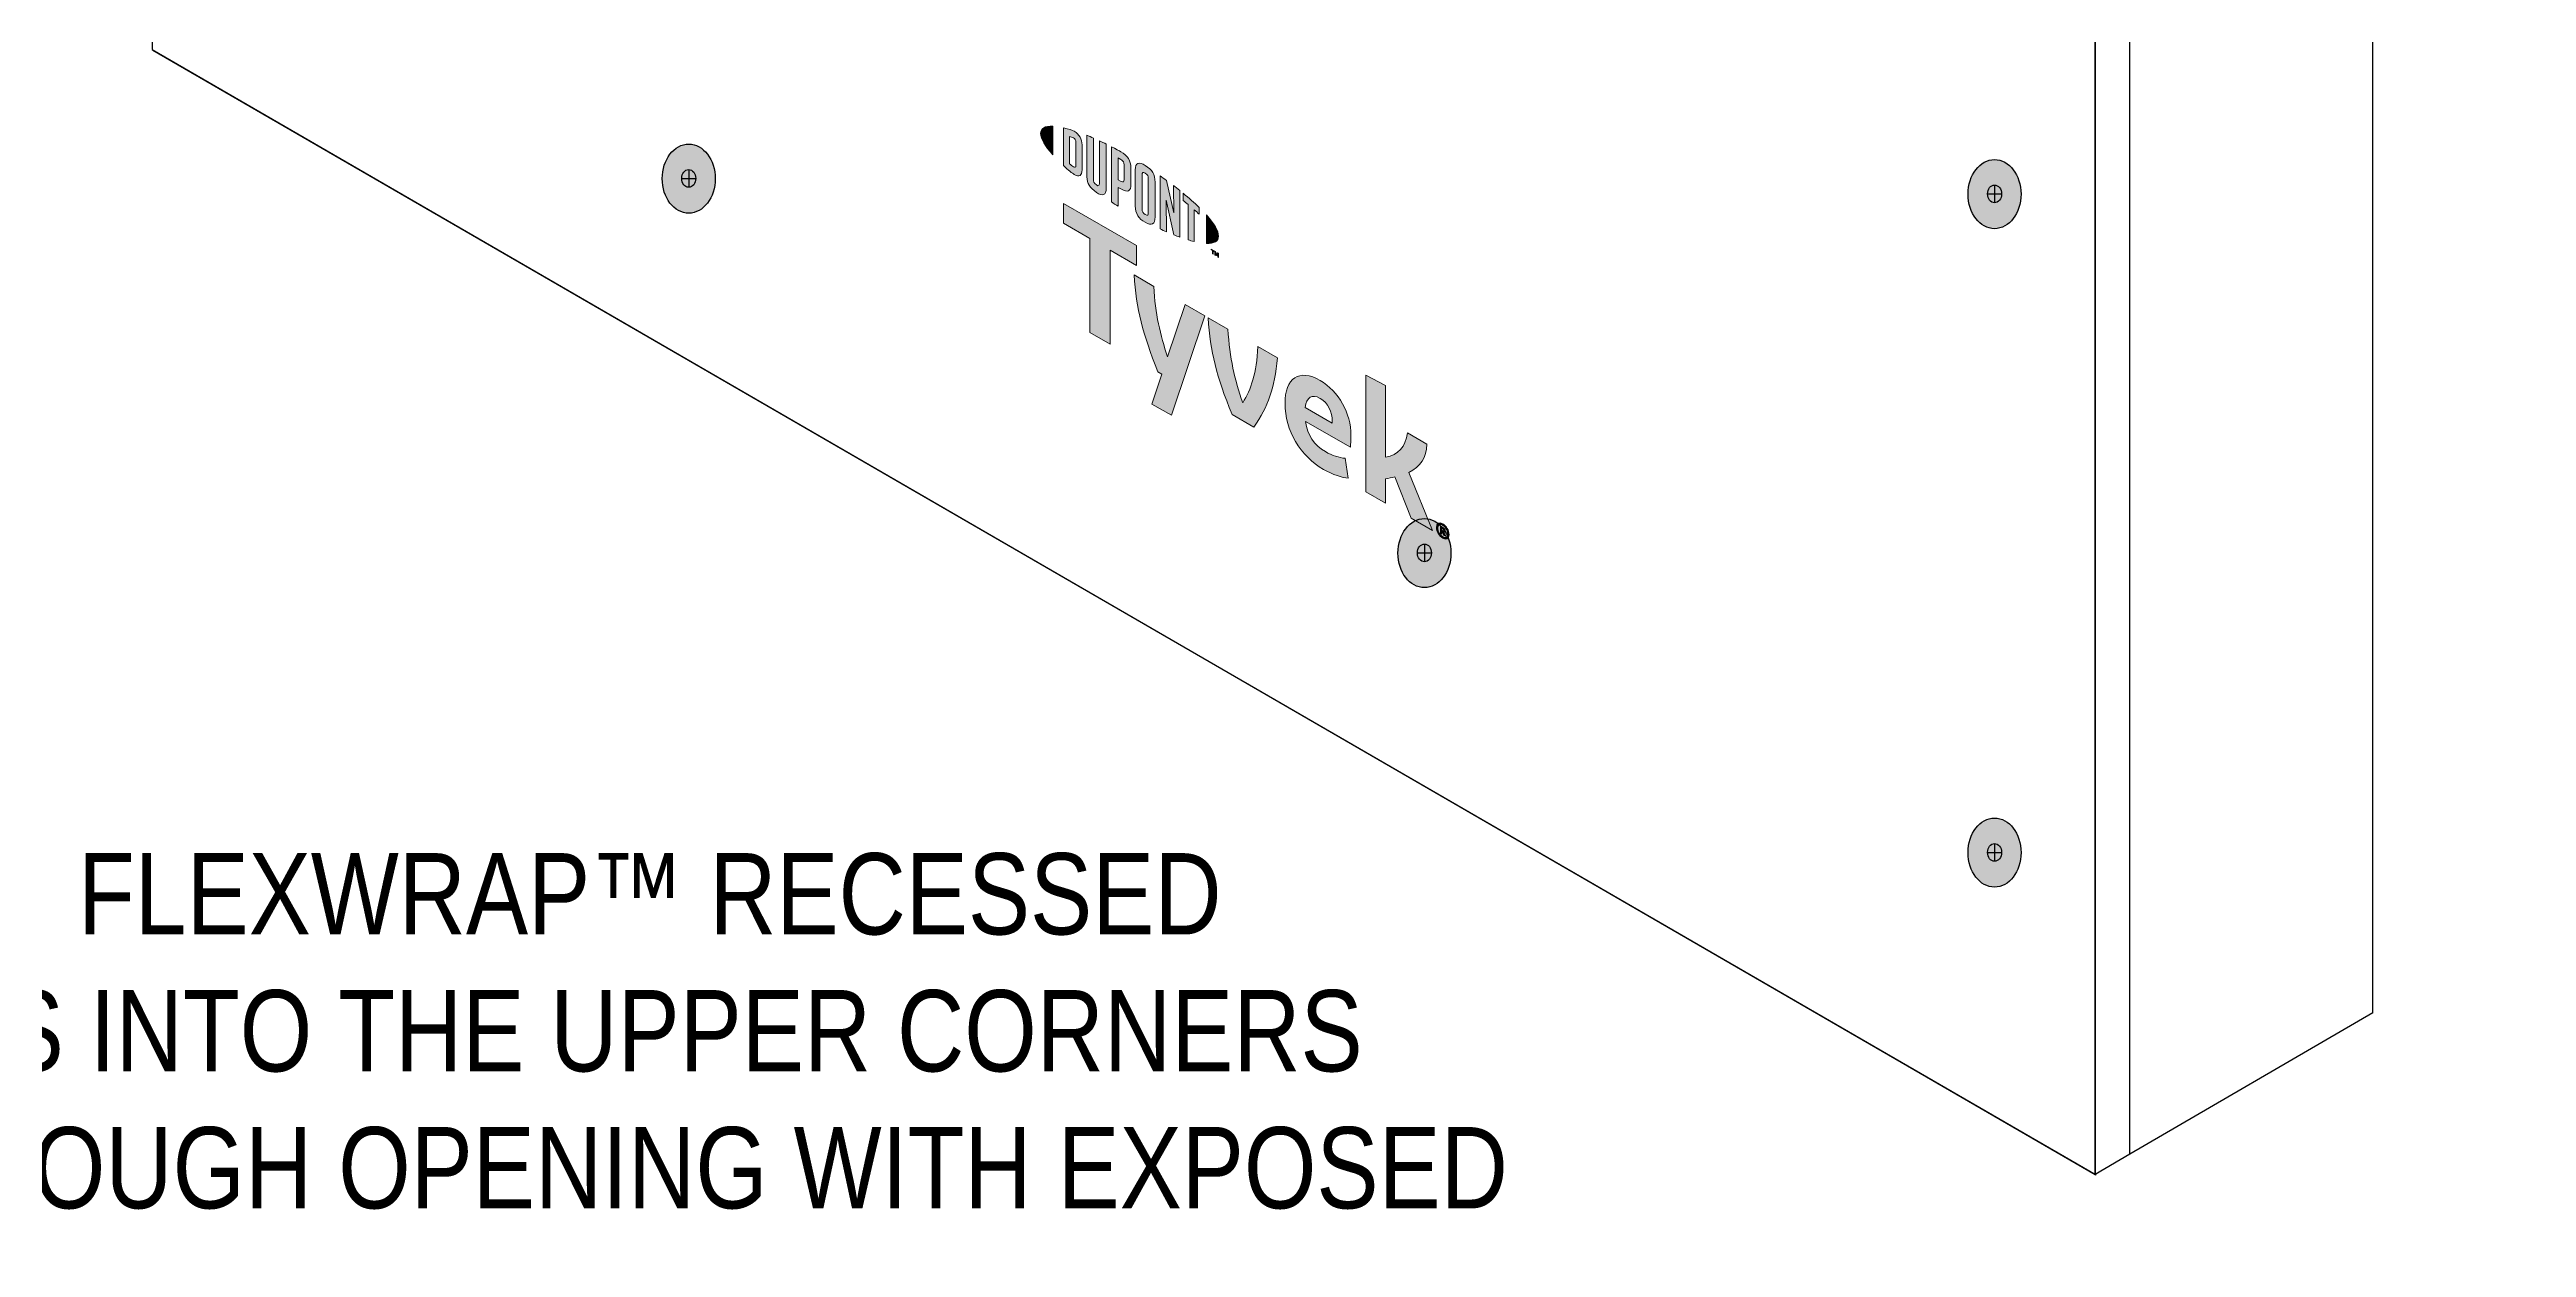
# Model space of a CAD drawing. Extents: x -1328 to 5679, y -4611 to 1603.
# Drawn here: x -827.8 to -485.1, y -2894.3 to -2728.6 of the extents above; entities that cross this region are included whole.
import ezdxf

# ---------------------------------------------------------------- set-up
doc = ezdxf.new("R2010")
doc.units = 0
doc.header["$MEASUREMENT"] = 0
for name, color, linetype, lineweight in [('.ATI-TEXT_1', 7, 'Continuous', 0), ('G-ANNO-TTLB', 7, 'Continuous', 0), ('TYVEK', 7, 'Continuous', 0), ('X-REF - TRACED', 7, 'Continuous', 0)]:
    doc.layers.add(name, color=color, linetype=linetype, lineweight=lineweight)

# ---------------------------------------------------------------- blocks, each defined once
blk = doc.blocks.new('Block_32')
at = {"layer": '.ATI-TEXT_1', "char_height": 0.2, "attachment_point": 7}
for s, insert in [('\\C18;\\c0;\\FArial Narrow|b0|i0|c1;\\H11.251642;\\W1.000000;INSTALL DUPONT™ FLEXWRAP™ RECESSED', (-950.65, -2851.18)), ('\\C18;\\c0;\\FArial Narrow|b0|i0|c1;\\H11.251642;\\W1.000000;WINDOW CORNERS INTO THE UPPER CORNERS', (-950.41, -2870.13)), ('\\C18;\\c0;\\FArial Narrow|b0|i0|c1;\\H11.251642;\\W1.000000;OF THE WINDOW ROUGH OPENING WITH EXPOSED', (-950.41, -2889.08))]:
    blk.add_mtext(s, dxfattribs=dict(at, insert=insert))
blk = doc.blocks.new('Block_85')
at = {"layer": 'TYVEK', "true_color": 0x003b71, "transparency": 33554687}
h = blk.add_hatch(color=156, dxfattribs=at)
h.dxf.hatch_style = 2
edge = h.paths.add_edge_path()
edge.add_ellipse((-739.4, -2746.45), major_axis=(0, 4.78), ratio=0.766948, start_angle=0, end_angle=360)
h = blk.add_hatch(color=156, dxfattribs=at)
h.dxf.hatch_style = 2
edge = h.paths.add_edge_path()
edge.add_ellipse((-558.73, -2748.59), major_axis=(0, 4.78), ratio=0.766948, start_angle=0, end_angle=360)
h = blk.add_hatch(color=156, dxfattribs=at)
h.dxf.hatch_style = 2
edge = h.paths.add_edge_path()
edge.add_ellipse((-637.61, -2798.26), major_axis=(0, 4.78), ratio=0.766948, start_angle=0, end_angle=360)
h = blk.add_hatch(color=156, dxfattribs=at)
h.dxf.hatch_style = 2
edge = h.paths.add_edge_path()
edge.add_ellipse((-558.73, -2839.7), major_axis=(0, 4.78), ratio=0.766948, start_angle=0, end_angle=360)
at = {"layer": 'TYVEK', "color": 18, "lineweight": 25, "true_color": 0x080808}
for p, q in [((-740.38, -2746.42), (-738.43, -2746.42)), ((-739.4, -2745.18), (-739.4, -2747.65)), ((-558.73, -2747.33), (-558.73, -2749.8)), ((-559.71, -2748.56), (-557.76, -2748.56)), ((-638.58, -2798.23), (-636.64, -2798.23)), ((-637.61, -2796.99), (-637.61, -2799.46)), ((-559.71, -2839.67), (-557.76, -2839.67)), ((-558.73, -2838.44), (-558.73, -2840.91))]:
    blk.add_line(p, q, dxfattribs=at)
at = {"layer": 'TYVEK', "color": 18, "lineweight": 25, "true_color": 0x000000}
for centre in [(-739.4, -2746.45), (-558.73, -2748.59), (-637.61, -2798.26), (-558.73, -2839.7)]:
    blk.add_ellipse(centre, major_axis=(0, 4.78), ratio=0.766948, dxfattribs=at)
at = {"layer": 'TYVEK', "color": 18, "lineweight": 25, "true_color": 0x080808}
for centre in [(-739.4, -2746.42), (-558.73, -2748.56), (-637.61, -2798.23), (-558.73, -2839.67)]:
    blk.add_ellipse(centre, major_axis=(0, 1.23), ratio=0.788846, dxfattribs=at)
blk = doc.blocks.new('Block_457')
at = {"layer": 'X-REF - TRACED', "true_color": 0x848484, "transparency": 33554687}
h = blk.add_hatch(color=252, dxfattribs=at)
h.dxf.hatch_style = 2
edge = h.paths.add_edge_path()
edge.add_spline(control_points=[(-690.71, -2740.19), (-690.71, -2740.91), (-690.1, -2741.94), (-689.03, -2743.14), (-689.03, -2743.14), (-689.03, -2739.19), (-689.03, -2739.19), (-690.1, -2739.15), (-690.71, -2739.47), (-690.71, -2740.19)], knot_values=[0, 0, 0, 0, 1, 1, 1, 2, 2, 2, 3, 3, 3, 3], degree=3, periodic=0)
h = blk.add_hatch(color=252, dxfattribs=at)
h.dxf.hatch_style = 2
edge = h.paths.add_edge_path()
edge.add_spline(control_points=[(-685.83, -2744.62), (-685.83, -2744.92), (-685.98, -2744.93), (-686.17, -2744.82), (-686.32, -2744.74), (-686.55, -2744.54), (-686.73, -2744.38), (-686.73, -2744.38), (-686.73, -2740.61), (-686.73, -2740.61), (-686.55, -2740.66), (-686.32, -2740.73), (-686.17, -2740.81), (-685.98, -2740.92), (-685.83, -2741.12), (-685.83, -2741.42), (-685.83, -2741.42), (-685.83, -2744.62), (-685.83, -2744.62)], knot_values=[0, 0, 0, 0, 1, 1, 1, 2, 2, 2, 3, 3, 3, 4, 4, 4, 5, 5, 5, 6, 6, 6, 6], degree=3, periodic=0)
edge = h.paths.add_edge_path()
edge.add_spline(control_points=[(-686.05, -2739.9), (-686.35, -2739.73), (-686.78, -2739.58), (-687.55, -2739.41), (-687.55, -2739.41), (-687.55, -2744.63), (-687.55, -2744.63), (-686.87, -2745.27), (-686.35, -2745.71), (-686.05, -2745.88), (-685.36, -2746.27), (-684.98, -2746.02), (-684.98, -2745.24), (-684.98, -2745.24), (-684.98, -2741.78), (-684.98, -2741.78), (-684.98, -2741), (-685.36, -2740.3), (-686.05, -2739.9)], knot_values=[0, 0, 0, 0, 1, 1, 1, 2, 2, 2, 3, 3, 3, 4, 4, 4, 5, 5, 5, 6, 6, 6, 6], degree=3, periodic=0)
h = blk.add_hatch(color=252, dxfattribs=at)
h.dxf.hatch_style = 2
edge = h.paths.add_edge_path()
edge.add_spline(control_points=[(-682.58, -2747.1), (-682.58, -2747.41), (-682.67, -2747.55), (-683, -2747.31), (-683.33, -2747.08), (-683.41, -2746.87), (-683.41, -2746.51), (-683.41, -2746.51), (-683.41, -2740.83), (-683.41, -2740.83), (-683.63, -2740.73), (-684.11, -2740.53), (-684.31, -2740.44), (-684.31, -2740.44), (-684.31, -2746.2), (-684.31, -2746.2), (-684.31, -2747.11), (-683.92, -2747.7), (-683, -2748.35), (-682.16, -2748.94), (-681.64, -2748.75), (-681.64, -2747.74), (-681.64, -2747.74), (-681.64, -2741.66), (-681.64, -2741.66), (-681.82, -2741.57), (-682.4, -2741.29), (-682.58, -2741.21), (-682.58, -2741.21), (-682.58, -2747.1), (-682.58, -2747.1)], knot_values=[0, 0, 0, 0, 1, 1, 1, 2, 2, 2, 3, 3, 3, 4, 4, 4, 5, 5, 5, 6, 6, 6, 7, 7, 7, 8, 8, 8, 9, 9, 9, 10, 10, 10, 10], degree=3, periodic=0)
h = blk.add_hatch(color=252, dxfattribs=at)
h.dxf.hatch_style = 2
edge = h.paths.add_edge_path()
edge.add_spline(control_points=[(-679.16, -2746.58), (-679.16, -2746.91), (-679.26, -2747.02), (-679.64, -2746.8), (-679.64, -2746.8), (-679.97, -2746.61), (-679.97, -2746.61), (-679.97, -2746.61), (-679.97, -2743.59), (-679.97, -2743.59), (-679.83, -2743.67), (-679.75, -2743.71), (-679.66, -2743.76), (-679.25, -2744), (-679.16, -2744.23), (-679.16, -2744.56), (-679.16, -2744.56), (-679.16, -2746.58), (-679.16, -2746.58)], knot_values=[0, 0, 0, 0, 1, 1, 1, 2, 2, 2, 3, 3, 3, 4, 4, 4, 5, 5, 5, 6, 6, 6, 6], degree=3, periodic=0)
edge = h.paths.add_edge_path()
edge.add_spline(control_points=[(-679.61, -2742.72), (-679.77, -2742.63), (-680.36, -2742.31), (-680.91, -2742.03), (-680.91, -2742.03), (-680.91, -2749.68), (-680.91, -2749.68), (-680.73, -2749.8), (-680.24, -2750.11), (-679.97, -2750.27), (-679.97, -2750.27), (-679.97, -2747.67), (-679.97, -2747.67), (-679.97, -2747.67), (-679.61, -2747.88), (-679.61, -2747.88), (-678.62, -2748.45), (-678.22, -2748.18), (-678.22, -2747.21), (-678.22, -2747.21), (-678.22, -2744.95), (-678.22, -2744.95), (-678.22, -2744), (-678.67, -2743.26), (-679.61, -2742.72)], knot_values=[0, 0, 0, 0, 1, 1, 1, 2, 2, 2, 3, 3, 3, 4, 4, 4, 5, 5, 5, 6, 6, 6, 7, 7, 7, 8, 8, 8, 8], degree=3, periodic=0)
h = blk.add_hatch(color=252, dxfattribs=at)
h.dxf.hatch_style = 2
edge = h.paths.add_edge_path()
edge.add_spline(control_points=[(-675.81, -2751.19), (-675.81, -2751.49), (-675.9, -2751.6), (-676.23, -2751.41), (-676.57, -2751.23), (-676.67, -2751.01), (-676.67, -2750.69), (-676.67, -2750.69), (-676.67, -2745.92), (-676.67, -2745.92), (-676.67, -2745.61), (-676.57, -2745.49), (-676.23, -2745.7), (-675.9, -2745.9), (-675.81, -2746.11), (-675.81, -2746.42), (-675.81, -2746.42), (-675.81, -2751.19), (-675.81, -2751.19)], knot_values=[0, 0, 0, 0, 1, 1, 1, 2, 2, 2, 3, 3, 3, 4, 4, 4, 5, 5, 5, 6, 6, 6, 6], degree=3, periodic=0)
edge = h.paths.add_edge_path()
edge.add_spline(control_points=[(-676.23, -2744.63), (-677.1, -2744.08), (-677.62, -2744.22), (-677.62, -2745.23), (-677.62, -2745.23), (-677.62, -2750.23), (-677.62, -2750.23), (-677.62, -2751.3), (-677.15, -2752.01), (-676.23, -2752.49), (-675.33, -2752.96), (-674.87, -2752.84), (-674.87, -2751.71), (-674.87, -2751.71), (-674.87, -2746.93), (-674.87, -2746.93), (-674.87, -2745.85), (-675.29, -2745.23), (-676.23, -2744.63)], knot_values=[0, 0, 0, 0, 1, 1, 1, 2, 2, 2, 3, 3, 3, 4, 4, 4, 5, 5, 5, 6, 6, 6, 6], degree=3, periodic=0)
h = blk.add_hatch(color=252, dxfattribs=at)
h.dxf.hatch_style = 2
edge = h.paths.add_edge_path()
edge.add_spline(control_points=[(-672.26, -2751.18), (-672.26, -2751.18), (-673.3, -2746.69), (-673.3, -2746.69), (-673.59, -2746.49), (-673.93, -2746.24), (-674.19, -2746.06), (-674.19, -2746.06), (-674.19, -2753.41), (-674.19, -2753.41), (-674.01, -2753.5), (-673.53, -2753.71), (-673.29, -2753.81), (-673.29, -2753.81), (-673.36, -2749.44), (-673.36, -2749.44), (-673.36, -2749.44), (-672.26, -2754.24), (-672.26, -2754.24), (-672.03, -2754.33), (-671.69, -2754.46), (-671.46, -2754.54), (-671.46, -2754.54), (-671.46, -2748.08), (-671.46, -2748.08), (-671.7, -2747.9), (-672.12, -2747.57), (-672.33, -2747.41), (-672.33, -2747.41), (-672.26, -2751.18), (-672.26, -2751.18)], knot_values=[0, 0, 0, 0, 1, 1, 1, 2, 2, 2, 3, 3, 3, 4, 4, 4, 5, 5, 5, 6, 6, 6, 7, 7, 7, 8, 8, 8, 9, 9, 9, 10, 10, 10, 10], degree=3, periodic=0)
h = blk.add_hatch(color=252, dxfattribs=at)
h.dxf.hatch_style = 2
edge = h.paths.add_edge_path()
edge.add_spline(control_points=[(-671, -2749.48), (-670.76, -2749.66), (-670.54, -2749.85), (-670.31, -2750.03), (-670.31, -2750.03), (-670.31, -2754.92), (-670.31, -2754.92), (-670.11, -2754.98), (-669.73, -2755.09), (-669.47, -2755.15), (-669.47, -2755.15), (-669.47, -2750.75), (-669.47, -2750.75), (-669.23, -2750.96), (-669, -2751.17), (-668.79, -2751.36), (-668.79, -2751.36), (-668.79, -2750.42), (-668.79, -2750.42), (-669.45, -2749.77), (-670.16, -2749.14), (-671, -2748.46), (-671, -2748.46), (-671, -2749.48), (-671, -2749.48)], knot_values=[0, 0, 0, 0, 1, 1, 1, 2, 2, 2, 3, 3, 3, 4, 4, 4, 5, 5, 5, 6, 6, 6, 7, 7, 7, 8, 8, 8, 8], degree=3, periodic=0)
h = blk.add_hatch(color=252, dxfattribs=at)
h.dxf.hatch_style = 2
edge = h.paths.add_edge_path()
edge.add_spline(control_points=[(-666.1, -2754.39), (-666.1, -2755.12), (-666.71, -2755.44), (-667.78, -2755.41), (-667.78, -2755.41), (-667.78, -2751.46), (-667.78, -2751.46), (-666.71, -2752.65), (-666.1, -2753.68), (-666.1, -2754.39)], knot_values=[0, 0, 0, 0, 1, 1, 1, 2, 2, 2, 3, 3, 3, 3], degree=3, periodic=0)
h = blk.add_hatch(color=252, dxfattribs=at)
h.dxf.hatch_style = 2
edge = h.paths.add_edge_path()
edge.add_spline(control_points=[(-666.6, -2756.48), (-666.6, -2756.48), (-666.5, -2756.54), (-666.5, -2756.54), (-666.5, -2756.54), (-666.35, -2756.89), (-666.35, -2756.89), (-666.35, -2756.89), (-666.2, -2756.71), (-666.2, -2756.71), (-666.2, -2756.71), (-666.1, -2756.77), (-666.1, -2756.77), (-666.1, -2756.77), (-666.1, -2757.34), (-666.1, -2757.34), (-666.1, -2757.34), (-666.19, -2757.28), (-666.19, -2757.28), (-666.19, -2757.28), (-666.19, -2756.88), (-666.19, -2756.88), (-666.19, -2756.88), (-666.35, -2757.06), (-666.35, -2757.06), (-666.35, -2757.06), (-666.36, -2757.06), (-666.36, -2757.06), (-666.36, -2757.06), (-666.51, -2756.7), (-666.51, -2756.7), (-666.51, -2756.7), (-666.51, -2757.1), (-666.51, -2757.1), (-666.51, -2757.1), (-666.6, -2757.05), (-666.6, -2757.05), (-666.6, -2757.05), (-666.6, -2756.48), (-666.6, -2756.48)], knot_values=[0, 0, 0, 0, 1, 1, 1, 2, 2, 2, 3, 3, 3, 4, 4, 4, 5, 5, 5, 6, 6, 6, 7, 7, 7, 8, 8, 8, 9, 9, 9, 10, 10, 10, 11, 11, 11, 12, 12, 12, 13, 13, 13, 13], degree=3, periodic=0)
edge = h.paths.add_edge_path()
edge.add_spline(control_points=[(-666.95, -2756.38), (-666.95, -2756.38), (-667.11, -2756.29), (-667.11, -2756.29), (-667.11, -2756.29), (-667.11, -2756.19), (-667.11, -2756.19), (-667.11, -2756.19), (-666.71, -2756.42), (-666.71, -2756.42), (-666.71, -2756.42), (-666.71, -2756.52), (-666.71, -2756.52), (-666.71, -2756.52), (-666.86, -2756.43), (-666.86, -2756.43), (-666.86, -2756.43), (-666.86, -2756.9), (-666.86, -2756.9), (-666.86, -2756.9), (-666.95, -2756.84), (-666.95, -2756.84), (-666.95, -2756.84), (-666.95, -2756.38), (-666.95, -2756.38)], knot_values=[0, 0, 0, 0, 1, 1, 1, 2, 2, 2, 3, 3, 3, 4, 4, 4, 5, 5, 5, 6, 6, 6, 7, 7, 7, 8, 8, 8, 8], degree=3, periodic=0)
at = {"layer": 'X-REF - TRACED'}
for points, knots in [([(-690.71, -2740.19), (-690.71, -2740.91), (-690.1, -2741.94), (-689.03, -2743.14), (-689.03, -2743.14), (-689.03, -2739.19), (-689.03, -2739.19), (-690.1, -2739.15), (-690.71, -2739.47), (-690.71, -2740.19)], [0, 0, 0, 0, 1, 1, 1, 2, 2, 2, 3, 3, 3, 3]), ([(-686.05, -2739.9), (-686.35, -2739.73), (-686.78, -2739.58), (-687.55, -2739.41), (-687.55, -2739.41), (-687.55, -2744.63), (-687.55, -2744.63), (-686.87, -2745.27), (-686.35, -2745.71), (-686.05, -2745.88), (-685.36, -2746.27), (-684.98, -2746.02), (-684.98, -2745.24), (-684.98, -2745.24), (-684.98, -2741.78), (-684.98, -2741.78), (-684.98, -2741), (-685.36, -2740.3), (-686.05, -2739.9)], [0, 0, 0, 0, 1, 1, 1, 2, 2, 2, 3, 3, 3, 4, 4, 4, 5, 5, 5, 6, 6, 6, 6]), ([(-685.83, -2744.62), (-685.83, -2744.92), (-685.98, -2744.93), (-686.17, -2744.82), (-686.32, -2744.74), (-686.55, -2744.54), (-686.73, -2744.38), (-686.73, -2744.38), (-686.73, -2740.61), (-686.73, -2740.61), (-686.55, -2740.66), (-686.32, -2740.73), (-686.17, -2740.81), (-685.98, -2740.92), (-685.83, -2741.12), (-685.83, -2741.42), (-685.83, -2741.42), (-685.83, -2744.62), (-685.83, -2744.62)], [0, 0, 0, 0, 1, 1, 1, 2, 2, 2, 3, 3, 3, 4, 4, 4, 5, 5, 5, 6, 6, 6, 6]), ([(-682.58, -2747.1), (-682.58, -2747.41), (-682.67, -2747.55), (-683, -2747.31), (-683.33, -2747.08), (-683.41, -2746.87), (-683.41, -2746.51), (-683.41, -2746.51), (-683.41, -2740.83), (-683.41, -2740.83), (-683.63, -2740.73), (-684.11, -2740.53), (-684.31, -2740.44), (-684.31, -2740.44), (-684.31, -2746.2), (-684.31, -2746.2), (-684.31, -2747.11), (-683.92, -2747.7), (-683, -2748.35), (-682.16, -2748.94), (-681.64, -2748.75), (-681.64, -2747.74), (-681.64, -2747.74), (-681.64, -2741.66), (-681.64, -2741.66), (-681.82, -2741.57), (-682.4, -2741.29), (-682.58, -2741.21), (-682.58, -2741.21), (-682.58, -2747.1), (-682.58, -2747.1)], [0, 0, 0, 0, 1, 1, 1, 2, 2, 2, 3, 3, 3, 4, 4, 4, 5, 5, 5, 6, 6, 6, 7, 7, 7, 8, 8, 8, 9, 9, 9, 10, 10, 10, 10]), ([(-679.61, -2742.72), (-679.77, -2742.63), (-680.36, -2742.31), (-680.91, -2742.03), (-680.91, -2742.03), (-680.91, -2749.68), (-680.91, -2749.68), (-680.73, -2749.8), (-680.24, -2750.11), (-679.97, -2750.27), (-679.97, -2750.27), (-679.97, -2747.67), (-679.97, -2747.67), (-679.97, -2747.67), (-679.61, -2747.88), (-679.61, -2747.88), (-678.62, -2748.45), (-678.22, -2748.18), (-678.22, -2747.21), (-678.22, -2747.21), (-678.22, -2744.95), (-678.22, -2744.95), (-678.22, -2744), (-678.67, -2743.26), (-679.61, -2742.72)], [0, 0, 0, 0, 1, 1, 1, 2, 2, 2, 3, 3, 3, 4, 4, 4, 5, 5, 5, 6, 6, 6, 7, 7, 7, 8, 8, 8, 8]), ([(-679.16, -2746.58), (-679.16, -2746.91), (-679.26, -2747.02), (-679.64, -2746.8), (-679.64, -2746.8), (-679.97, -2746.61), (-679.97, -2746.61), (-679.97, -2746.61), (-679.97, -2743.59), (-679.97, -2743.59), (-679.83, -2743.67), (-679.75, -2743.71), (-679.66, -2743.76), (-679.25, -2744), (-679.16, -2744.23), (-679.16, -2744.56), (-679.16, -2744.56), (-679.16, -2746.58), (-679.16, -2746.58)], [0, 0, 0, 0, 1, 1, 1, 2, 2, 2, 3, 3, 3, 4, 4, 4, 5, 5, 5, 6, 6, 6, 6]), ([(-676.23, -2744.63), (-677.1, -2744.08), (-677.62, -2744.22), (-677.62, -2745.23), (-677.62, -2745.23), (-677.62, -2750.23), (-677.62, -2750.23), (-677.62, -2751.3), (-677.15, -2752.01), (-676.23, -2752.49), (-675.33, -2752.96), (-674.87, -2752.84), (-674.87, -2751.71), (-674.87, -2751.71), (-674.87, -2746.93), (-674.87, -2746.93), (-674.87, -2745.85), (-675.29, -2745.23), (-676.23, -2744.63)], [0, 0, 0, 0, 1, 1, 1, 2, 2, 2, 3, 3, 3, 4, 4, 4, 5, 5, 5, 6, 6, 6, 6]), ([(-675.81, -2751.19), (-675.81, -2751.49), (-675.9, -2751.6), (-676.23, -2751.41), (-676.57, -2751.23), (-676.67, -2751.01), (-676.67, -2750.69), (-676.67, -2750.69), (-676.67, -2745.92), (-676.67, -2745.92), (-676.67, -2745.61), (-676.57, -2745.49), (-676.23, -2745.7), (-675.9, -2745.9), (-675.81, -2746.11), (-675.81, -2746.42), (-675.81, -2746.42), (-675.81, -2751.19), (-675.81, -2751.19)], [0, 0, 0, 0, 1, 1, 1, 2, 2, 2, 3, 3, 3, 4, 4, 4, 5, 5, 5, 6, 6, 6, 6]), ([(-672.26, -2751.18), (-672.26, -2751.18), (-673.3, -2746.69), (-673.3, -2746.69), (-673.59, -2746.49), (-673.93, -2746.24), (-674.19, -2746.06), (-674.19, -2746.06), (-674.19, -2753.41), (-674.19, -2753.41), (-674.01, -2753.5), (-673.53, -2753.71), (-673.29, -2753.81), (-673.29, -2753.81), (-673.36, -2749.44), (-673.36, -2749.44), (-673.36, -2749.44), (-672.26, -2754.24), (-672.26, -2754.24), (-672.03, -2754.33), (-671.69, -2754.46), (-671.46, -2754.54), (-671.46, -2754.54), (-671.46, -2748.08), (-671.46, -2748.08), (-671.7, -2747.9), (-672.12, -2747.57), (-672.33, -2747.41), (-672.33, -2747.41), (-672.26, -2751.18), (-672.26, -2751.18)], [0, 0, 0, 0, 1, 1, 1, 2, 2, 2, 3, 3, 3, 4, 4, 4, 5, 5, 5, 6, 6, 6, 7, 7, 7, 8, 8, 8, 9, 9, 9, 10, 10, 10, 10]), ([(-671, -2749.48), (-670.76, -2749.66), (-670.54, -2749.85), (-670.31, -2750.03), (-670.31, -2750.03), (-670.31, -2754.92), (-670.31, -2754.92), (-670.11, -2754.98), (-669.73, -2755.09), (-669.47, -2755.15), (-669.47, -2755.15), (-669.47, -2750.75), (-669.47, -2750.75), (-669.23, -2750.96), (-669, -2751.17), (-668.79, -2751.36), (-668.79, -2751.36), (-668.79, -2750.42), (-668.79, -2750.42), (-669.45, -2749.77), (-670.16, -2749.14), (-671, -2748.46), (-671, -2748.46), (-671, -2749.48), (-671, -2749.48)], [0, 0, 0, 0, 1, 1, 1, 2, 2, 2, 3, 3, 3, 4, 4, 4, 5, 5, 5, 6, 6, 6, 7, 7, 7, 8, 8, 8, 8]), ([(-666.1, -2754.39), (-666.1, -2755.12), (-666.71, -2755.44), (-667.78, -2755.41), (-667.78, -2755.41), (-667.78, -2751.46), (-667.78, -2751.46), (-666.71, -2752.65), (-666.1, -2753.68), (-666.1, -2754.39)], [0, 0, 0, 0, 1, 1, 1, 2, 2, 2, 3, 3, 3, 3]), ([(-666.95, -2756.38), (-666.95, -2756.38), (-667.11, -2756.29), (-667.11, -2756.29), (-667.11, -2756.29), (-667.11, -2756.19), (-667.11, -2756.19), (-667.11, -2756.19), (-666.71, -2756.42), (-666.71, -2756.42), (-666.71, -2756.42), (-666.71, -2756.52), (-666.71, -2756.52), (-666.71, -2756.52), (-666.86, -2756.43), (-666.86, -2756.43), (-666.86, -2756.43), (-666.86, -2756.9), (-666.86, -2756.9), (-666.86, -2756.9), (-666.95, -2756.84), (-666.95, -2756.84), (-666.95, -2756.84), (-666.95, -2756.38), (-666.95, -2756.38)], [0, 0, 0, 0, 1, 1, 1, 2, 2, 2, 3, 3, 3, 4, 4, 4, 5, 5, 5, 6, 6, 6, 7, 7, 7, 8, 8, 8, 8]), ([(-666.6, -2756.48), (-666.6, -2756.48), (-666.5, -2756.54), (-666.5, -2756.54), (-666.5, -2756.54), (-666.35, -2756.89), (-666.35, -2756.89), (-666.35, -2756.89), (-666.2, -2756.71), (-666.2, -2756.71), (-666.2, -2756.71), (-666.1, -2756.77), (-666.1, -2756.77), (-666.1, -2756.77), (-666.1, -2757.34), (-666.1, -2757.34), (-666.1, -2757.34), (-666.19, -2757.28), (-666.19, -2757.28), (-666.19, -2757.28), (-666.19, -2756.88), (-666.19, -2756.88), (-666.19, -2756.88), (-666.35, -2757.06), (-666.35, -2757.06), (-666.35, -2757.06), (-666.36, -2757.06), (-666.36, -2757.06), (-666.36, -2757.06), (-666.51, -2756.7), (-666.51, -2756.7), (-666.51, -2756.7), (-666.51, -2757.1), (-666.51, -2757.1), (-666.51, -2757.1), (-666.6, -2757.05), (-666.6, -2757.05), (-666.6, -2757.05), (-666.6, -2756.48), (-666.6, -2756.48)], [0, 0, 0, 0, 1, 1, 1, 2, 2, 2, 3, 3, 3, 4, 4, 4, 5, 5, 5, 6, 6, 6, 7, 7, 7, 8, 8, 8, 9, 9, 9, 10, 10, 10, 11, 11, 11, 12, 12, 12, 13, 13, 13, 13])]:
    blk.add_open_spline(points, degree=3, knots=knots, dxfattribs=at)
blk = doc.blocks.new('Block_461')
at = {"layer": 'X-REF - TRACED', "true_color": 0x848484, "transparency": 33554687}
h = blk.add_hatch(color=252, dxfattribs=at)
h.dxf.hatch_style = 2
h.paths.add_polyline_path([(-677.45, -2755.72), (-687.55, -2749.89), (-687.55, -2752.63), (-683.91, -2754.74), (-683.91, -2767.74), (-681.1, -2769.36), (-681.1, -2756.36), (-677.45, -2758.47)])
h = blk.add_hatch(color=252, dxfattribs=at)
h.dxf.hatch_style = 2
edge = h.paths.add_edge_path()
edge.add_spline(control_points=[(-660.66, -2769.67), (-660.84, -2773.41), (-661.58, -2775.59), (-662.74, -2777.46), (-663.86, -2774.27), (-664.58, -2771.25), (-664.8, -2767.28), (-664.8, -2767.28), (-667.53, -2765.7), (-667.53, -2765.7), (-667.23, -2770.39), (-666.35, -2773.8), (-664.23, -2779.1), (-664.23, -2779.1), (-661.23, -2780.83), (-661.23, -2780.83), (-659.19, -2777.94), (-658.35, -2775.52), (-657.96, -2771.23), (-657.96, -2771.23), (-660.66, -2769.67), (-660.66, -2769.67)], knot_values=[0, 0, 0, 0, 1, 1, 1, 2, 2, 2, 3, 3, 3, 4, 4, 4, 5, 5, 5, 6, 6, 6, 7, 7, 7, 7], degree=3, periodic=0)
h = blk.add_hatch(color=252, dxfattribs=at)
h.dxf.hatch_style = 2
edge = h.paths.add_edge_path()
edge.add_spline(control_points=[(-654.09, -2778.11), (-654.09, -2778.11), (-650.37, -2780.27), (-650.37, -2780.27), (-650.37, -2780.27), (-650.37, -2780), (-650.37, -2780), (-650.37, -2778.74), (-650.95, -2777.48), (-652.03, -2776.85), (-653.17, -2776.2), (-653.92, -2776.69), (-654.09, -2778.11)], knot_values=[0, 0, 0, 0, 1, 1, 1, 2, 2, 2, 3, 3, 3, 4, 4, 4, 4], degree=3, periodic=0)
edge = h.paths.add_edge_path()
edge.add_spline(control_points=[(-648.15, -2787.89), (-649.01, -2787.84), (-650.29, -2787.42), (-651.58, -2786.67), (-654.74, -2784.85), (-656.9, -2781.31), (-656.9, -2777.57), (-656.9, -2774), (-654.92, -2772.71), (-652.03, -2774.38), (-649.46, -2775.86), (-647.78, -2778.93), (-647.78, -2781.94), (-647.78, -2782.61), (-647.82, -2783.18), (-647.86, -2783.6), (-647.86, -2783.6), (-654.05, -2780.03), (-654.05, -2780.03), (-653.8, -2781.97), (-652.88, -2783.31), (-651.31, -2784.22), (-650.35, -2784.77), (-649.42, -2785.06), (-648.58, -2785.14), (-648.58, -2785.14), (-648.15, -2787.89), (-648.15, -2787.89)], knot_values=[0, 0, 0, 0, 1, 1, 1, 2, 2, 2, 3, 3, 3, 4, 4, 4, 5, 5, 5, 6, 6, 6, 7, 7, 7, 8, 8, 8, 9, 9, 9, 9], degree=3, periodic=0)
h = blk.add_hatch(color=252, dxfattribs=at)
h.dxf.hatch_style = 2
edge = h.paths.add_edge_path()
edge.add_spline(control_points=[(-639.75, -2787.09), (-639.75, -2787.09), (-636.5, -2795.11), (-636.5, -2795.11), (-636.5, -2795.11), (-639.44, -2793.41), (-639.44, -2793.41), (-639.44, -2793.41), (-641.7, -2787.72), (-641.7, -2787.72), (-642.11, -2787.82), (-642.54, -2787.91), (-643.01, -2787.97), (-643.01, -2787.97), (-643.01, -2791.35), (-643.01, -2791.35), (-643.01, -2791.35), (-645.72, -2789.78), (-645.72, -2789.78), (-645.72, -2789.78), (-645.72, -2773.66), (-645.72, -2773.66), (-645.72, -2773.66), (-643.01, -2775.07), (-643.01, -2775.07), (-643.01, -2775.07), (-643.01, -2784.98), (-643.01, -2784.98), (-641.17, -2784.68), (-640.26, -2783.62), (-639.95, -2781.62), (-639.95, -2781.62), (-637.26, -2783.18), (-637.26, -2783.18), (-637.32, -2785.08), (-638.19, -2786.31), (-639.75, -2787.09)], knot_values=[0, 0, 0, 0, 1, 1, 1, 2, 2, 2, 3, 3, 3, 4, 4, 4, 5, 5, 5, 6, 6, 6, 7, 7, 7, 8, 8, 8, 9, 9, 9, 10, 10, 10, 11, 11, 11, 12, 12, 12, 12], degree=3, periodic=0)
at = {"layer": 'X-REF - TRACED'}
blk.add_lwpolyline([(-677.45, -2755.72), (-687.55, -2749.89), (-687.55, -2752.63), (-683.91, -2754.74), (-683.91, -2767.74), (-681.1, -2769.36), (-681.1, -2756.36), (-677.45, -2758.47)], close=True, dxfattribs=at)
for points, knots in [([(-660.66, -2769.67), (-660.84, -2773.41), (-661.58, -2775.59), (-662.74, -2777.46), (-663.86, -2774.27), (-664.58, -2771.25), (-664.8, -2767.28), (-664.8, -2767.28), (-667.53, -2765.7), (-667.53, -2765.7), (-667.23, -2770.39), (-666.35, -2773.8), (-664.23, -2779.1), (-664.23, -2779.1), (-661.23, -2780.83), (-661.23, -2780.83), (-659.19, -2777.94), (-658.35, -2775.52), (-657.96, -2771.23), (-657.96, -2771.23), (-660.66, -2769.67), (-660.66, -2769.67)], [0, 0, 0, 0, 1, 1, 1, 2, 2, 2, 3, 3, 3, 4, 4, 4, 5, 5, 5, 6, 6, 6, 7, 7, 7, 7]), ([(-648.15, -2787.89), (-649.01, -2787.84), (-650.29, -2787.42), (-651.58, -2786.67), (-654.74, -2784.85), (-656.9, -2781.31), (-656.9, -2777.57), (-656.9, -2774), (-654.92, -2772.71), (-652.03, -2774.38), (-649.46, -2775.86), (-647.78, -2778.93), (-647.78, -2781.94), (-647.78, -2782.61), (-647.82, -2783.18), (-647.86, -2783.6), (-647.86, -2783.6), (-654.05, -2780.03), (-654.05, -2780.03), (-653.8, -2781.97), (-652.88, -2783.31), (-651.31, -2784.22), (-650.35, -2784.77), (-649.42, -2785.06), (-648.58, -2785.14), (-648.58, -2785.14), (-648.15, -2787.89), (-648.15, -2787.89)], [0, 0, 0, 0, 1, 1, 1, 2, 2, 2, 3, 3, 3, 4, 4, 4, 5, 5, 5, 6, 6, 6, 7, 7, 7, 8, 8, 8, 9, 9, 9, 9]), ([(-639.75, -2787.09), (-639.75, -2787.09), (-636.5, -2795.11), (-636.5, -2795.11), (-636.5, -2795.11), (-639.44, -2793.41), (-639.44, -2793.41), (-639.44, -2793.41), (-641.7, -2787.72), (-641.7, -2787.72), (-642.11, -2787.82), (-642.54, -2787.91), (-643.01, -2787.97), (-643.01, -2787.97), (-643.01, -2791.35), (-643.01, -2791.35), (-643.01, -2791.35), (-645.72, -2789.78), (-645.72, -2789.78), (-645.72, -2789.78), (-645.72, -2773.66), (-645.72, -2773.66), (-645.72, -2773.66), (-643.01, -2775.07), (-643.01, -2775.07), (-643.01, -2775.07), (-643.01, -2784.98), (-643.01, -2784.98), (-641.17, -2784.68), (-640.26, -2783.62), (-639.95, -2781.62), (-639.95, -2781.62), (-637.26, -2783.18), (-637.26, -2783.18), (-637.32, -2785.08), (-638.19, -2786.31), (-639.75, -2787.09)], [0, 0, 0, 0, 1, 1, 1, 2, 2, 2, 3, 3, 3, 4, 4, 4, 5, 5, 5, 6, 6, 6, 7, 7, 7, 8, 8, 8, 9, 9, 9, 10, 10, 10, 11, 11, 11, 12, 12, 12, 12]), ([(-654.09, -2778.11), (-654.09, -2778.11), (-650.37, -2780.27), (-650.37, -2780.27), (-650.37, -2780.27), (-650.37, -2780), (-650.37, -2780), (-650.37, -2778.74), (-650.95, -2777.48), (-652.03, -2776.85), (-653.17, -2776.2), (-653.92, -2776.69), (-654.09, -2778.11)], [0, 0, 0, 0, 1, 1, 1, 2, 2, 2, 3, 3, 3, 4, 4, 4, 4])]:
    blk.add_open_spline(points, degree=3, knots=knots, dxfattribs=at)
blk = doc.blocks.new('Block_460')
at = {"layer": 'X-REF - TRACED', "true_color": 0x848484, "transparency": 33554687}
h = blk.add_hatch(color=252, dxfattribs=at)
h.dxf.hatch_style = 2
edge = h.paths.add_edge_path()
edge.add_spline(control_points=[(-670.71, -2763.86), (-670.71, -2763.86), (-673.14, -2771.11), (-673.14, -2771.11), (-674.18, -2768.08), (-674.85, -2765.15), (-675.05, -2761.36), (-675.05, -2761.36), (-677.78, -2759.78), (-677.78, -2759.78), (-677.49, -2764.47), (-676.6, -2767.88), (-674.49, -2773.17), (-674.49, -2773.17), (-673.94, -2773.49), (-673.94, -2773.49), (-673.94, -2773.49), (-675.33, -2777.63), (-675.33, -2777.63), (-675.33, -2777.63), (-672.62, -2779.19), (-672.62, -2779.19), (-672.62, -2779.19), (-668.01, -2765.43), (-668.01, -2765.43), (-668.01, -2765.43), (-670.71, -2763.86), (-670.71, -2763.86)], knot_values=[0, 0, 0, 0, 1, 1, 1, 2, 2, 2, 3, 3, 3, 4, 4, 4, 5, 5, 5, 6, 6, 6, 7, 7, 7, 8, 8, 8, 9, 9, 9, 9], degree=3, periodic=0)
at = {"layer": 'X-REF - TRACED'}
blk.add_open_spline([(-670.71, -2763.86), (-670.71, -2763.86), (-673.14, -2771.11), (-673.14, -2771.11), (-674.18, -2768.08), (-674.85, -2765.15), (-675.05, -2761.36), (-675.05, -2761.36), (-677.78, -2759.78), (-677.78, -2759.78), (-677.49, -2764.47), (-676.6, -2767.88), (-674.49, -2773.17), (-674.49, -2773.17), (-673.94, -2773.49), (-673.94, -2773.49), (-673.94, -2773.49), (-675.33, -2777.63), (-675.33, -2777.63), (-675.33, -2777.63), (-672.62, -2779.19), (-672.62, -2779.19), (-672.62, -2779.19), (-668.01, -2765.43), (-668.01, -2765.43), (-668.01, -2765.43), (-670.71, -2763.86), (-670.71, -2763.86)], degree=3, knots=[0, 0, 0, 0, 1, 1, 1, 2, 2, 2, 3, 3, 3, 4, 4, 4, 5, 5, 5, 6, 6, 6, 7, 7, 7, 8, 8, 8, 9, 9, 9, 9], dxfattribs=at)
blk.add_blockref('Block_461', (0, 0), dxfattribs=at)
blk = doc.blocks.new('Block_462')
at = {"layer": 'X-REF - TRACED', "true_color": 0x848484, "transparency": 33554687}
h = blk.add_hatch(color=252, dxfattribs=at)
h.dxf.hatch_style = 2
edge = h.paths.add_edge_path()
edge.add_spline(control_points=[(-635.2, -2794.8), (-635.2, -2794.8), (-635.2, -2795.09), (-635.2, -2795.09), (-635.2, -2795.09), (-635.09, -2795.16), (-635.09, -2795.16), (-634.98, -2795.22), (-634.92, -2795.22), (-634.92, -2795.11), (-634.92, -2794.99), (-634.98, -2794.92), (-635.09, -2794.86), (-635.09, -2794.86), (-635.2, -2794.8), (-635.2, -2794.8)], knot_values=[0, 0, 0, 0, 1, 1, 1, 2, 2, 2, 3, 3, 3, 4, 4, 4, 5, 5, 5, 5], degree=3, periodic=0)
edge = h.paths.add_edge_path()
edge.add_spline(control_points=[(-635.39, -2794.5), (-635.39, -2794.5), (-635.09, -2794.67), (-635.09, -2794.67), (-634.85, -2794.81), (-634.74, -2795.01), (-634.74, -2795.21), (-634.74, -2795.35), (-634.79, -2795.43), (-634.91, -2795.41), (-634.85, -2795.57), (-634.77, -2795.74), (-634.67, -2795.93), (-634.67, -2795.93), (-634.9, -2795.8), (-634.9, -2795.8), (-634.99, -2795.63), (-635.05, -2795.48), (-635.1, -2795.33), (-635.1, -2795.33), (-635.2, -2795.27), (-635.2, -2795.27), (-635.2, -2795.27), (-635.2, -2795.63), (-635.2, -2795.63), (-635.2, -2795.63), (-635.39, -2795.52), (-635.39, -2795.52), (-635.39, -2795.52), (-635.39, -2794.5), (-635.39, -2794.5)], knot_values=[0, 0, 0, 0, 1, 1, 1, 2, 2, 2, 3, 3, 3, 4, 4, 4, 5, 5, 5, 6, 6, 6, 7, 7, 7, 8, 8, 8, 9, 9, 9, 10, 10, 10, 10], degree=3, periodic=0)
edge = h.paths.add_edge_path()
edge.add_spline(control_points=[(-635.08, -2794.42), (-635.5, -2794.17), (-635.75, -2794.31), (-635.75, -2794.82), (-635.75, -2795.33), (-635.5, -2795.75), (-635.08, -2796), (-634.65, -2796.24), (-634.41, -2796.11), (-634.41, -2795.59), (-634.41, -2795.09), (-634.65, -2794.66), (-635.08, -2794.42)], knot_values=[0, 0, 0, 0, 1, 1, 1, 2, 2, 2, 3, 3, 3, 4, 4, 4, 4], degree=3, periodic=0)
edge = h.paths.add_edge_path()
edge.add_spline(control_points=[(-635.08, -2794.21), (-634.55, -2794.52), (-634.2, -2795.11), (-634.2, -2795.71), (-634.2, -2796.32), (-634.56, -2796.5), (-635.08, -2796.2), (-635.61, -2795.89), (-635.95, -2795.31), (-635.95, -2794.7), (-635.95, -2794.1), (-635.61, -2793.91), (-635.08, -2794.21)], knot_values=[0, 0, 0, 0, 1, 1, 1, 2, 2, 2, 3, 3, 3, 4, 4, 4, 4], degree=3, periodic=0)
at = {"layer": 'X-REF - TRACED'}
for points, knots in [([(-635.08, -2794.21), (-634.55, -2794.52), (-634.2, -2795.11), (-634.2, -2795.71), (-634.2, -2796.32), (-634.56, -2796.5), (-635.08, -2796.2), (-635.61, -2795.89), (-635.95, -2795.31), (-635.95, -2794.7), (-635.95, -2794.1), (-635.61, -2793.91), (-635.08, -2794.21)], [0, 0, 0, 0, 1, 1, 1, 2, 2, 2, 3, 3, 3, 4, 4, 4, 4]), ([(-635.08, -2794.42), (-635.5, -2794.17), (-635.75, -2794.31), (-635.75, -2794.82), (-635.75, -2795.33), (-635.5, -2795.75), (-635.08, -2796), (-634.65, -2796.24), (-634.41, -2796.11), (-634.41, -2795.59), (-634.41, -2795.09), (-634.65, -2794.66), (-635.08, -2794.42)], [0, 0, 0, 0, 1, 1, 1, 2, 2, 2, 3, 3, 3, 4, 4, 4, 4]), ([(-635.39, -2794.5), (-635.39, -2794.5), (-635.09, -2794.67), (-635.09, -2794.67), (-634.85, -2794.81), (-634.74, -2795.01), (-634.74, -2795.21), (-634.74, -2795.35), (-634.79, -2795.43), (-634.91, -2795.41), (-634.85, -2795.57), (-634.77, -2795.74), (-634.67, -2795.93), (-634.67, -2795.93), (-634.9, -2795.8), (-634.9, -2795.8), (-634.99, -2795.63), (-635.05, -2795.48), (-635.1, -2795.33), (-635.1, -2795.33), (-635.2, -2795.27), (-635.2, -2795.27), (-635.2, -2795.27), (-635.2, -2795.63), (-635.2, -2795.63), (-635.2, -2795.63), (-635.39, -2795.52), (-635.39, -2795.52), (-635.39, -2795.52), (-635.39, -2794.5), (-635.39, -2794.5)], [0, 0, 0, 0, 1, 1, 1, 2, 2, 2, 3, 3, 3, 4, 4, 4, 5, 5, 5, 6, 6, 6, 7, 7, 7, 8, 8, 8, 9, 9, 9, 10, 10, 10, 10]), ([(-635.2, -2794.8), (-635.2, -2794.8), (-635.2, -2795.09), (-635.2, -2795.09), (-635.2, -2795.09), (-635.09, -2795.16), (-635.09, -2795.16), (-634.98, -2795.22), (-634.92, -2795.22), (-634.92, -2795.11), (-634.92, -2794.99), (-634.98, -2794.92), (-635.09, -2794.86), (-635.09, -2794.86), (-635.2, -2794.8), (-635.2, -2794.8)], [0, 0, 0, 0, 1, 1, 1, 2, 2, 2, 3, 3, 3, 4, 4, 4, 5, 5, 5, 5])]:
    blk.add_open_spline(points, degree=3, knots=knots, dxfattribs=at)
blk = doc.blocks.new('Block_459')
at = {"layer": 'X-REF - TRACED'}
for name in ['Block_460', 'Block_462']:
    blk.add_blockref(name, (0, 0), dxfattribs=at)
blk = doc.blocks.new('Block_458')
at = {"layer": 'X-REF - TRACED'}
blk.add_blockref('Block_459', (0, 0), dxfattribs=at)
blk = doc.blocks.new('Block_456')
at = {"layer": 'X-REF - TRACED'}
for name in ['Block_457', 'Block_458']:
    blk.add_blockref(name, (0, 0), dxfattribs=at)

msp = doc.modelspace()

# ---------------------------------------------------------------- hatches: boundary and pattern name
at = {"layer": 'G-ANNO-TTLB', "true_color": 0xff00ff, "transparency": 33554687}
h = msp.add_hatch(color=6, dxfattribs=at)
edge = h.paths.add_edge_path()
edge.add_spline(control_points=[(1601.48, -3473.69), (1601.48, -3473.69), (-1328.04, -3473.69), (-1328.04, -3473.69), (-1328.04, -3473.69), (-1328.04, -1016.69), (-1328.04, -1016.69), (-1328.04, -1016.69), (1601.48, -1016.69), (1601.48, -1016.69), (1601.48, -1016.69), (1601.48, -3473.69), (1601.48, -3473.69)], knot_values=[0, 0, 0, 0, 1, 1, 1, 2, 2, 2, 3, 3, 3, 4, 4, 4, 4], degree=3, periodic=0)
edge = h.paths.add_edge_path()
edge.add_spline(control_points=[(-1319.04, -1025.69), (-1319.04, -1025.69), (-1319.04, -3464.69), (-1319.04, -3464.69), (-1319.04, -3464.69), (1592.48, -3464.69), (1592.48, -3464.69), (1592.48, -3464.69), (1592.48, -1025.69), (1592.48, -1025.69), (1592.48, -1025.69), (-1319.04, -1025.69), (-1319.04, -1025.69)], knot_values=[0, 0, 0, 0, 1, 1, 1, 2, 2, 2, 3, 3, 3, 4, 4, 4, 4], degree=3, periodic=0)
edge.add_line((-1319.04, -1025.69), (-1319.04, -1025.69))

# ---------------------------------------------------------------- linework, layer by layer
at = {"layer": 'G-ANNO-TTLB'}
for points in [[(1601.48, -3473.69), (1601.48, -3473.69), (-1328.04, -3473.69), (-1328.04, -3473.69), (-1328.04, -3473.69), (-1328.04, -1016.69), (-1328.04, -1016.69), (-1328.04, -1016.69), (1601.48, -1016.69), (1601.48, -1016.69), (1601.48, -1016.69), (1601.48, -3473.69), (1601.48, -3473.69)], [(-1319.04, -1025.69), (-1319.04, -1025.69), (-1319.04, -3464.69), (-1319.04, -3464.69), (-1319.04, -3464.69), (1592.48, -3464.69), (1592.48, -3464.69), (1592.48, -3464.69), (1592.48, -1025.69), (1592.48, -1025.69), (1592.48, -1025.69), (-1319.04, -1025.69), (-1319.04, -1025.69)]]:
    msp.add_open_spline(points, degree=3, knots=[0, 0, 0, 0, 1, 1, 1, 2, 2, 2, 3, 3, 3, 4, 4, 4, 4], dxfattribs=at)
at = {"layer": 'TYVEK', "color": 33, "lineweight": 25, "true_color": 0xcc9966}
for q in [(-506.37, -2437.44), (-540, -2881.43)]:
    msp.add_line((-506.37, -2861.87), q, dxfattribs=at)
at = {"layer": 'TYVEK', "color": 2, "lineweight": 25, "true_color": 0xffff00}
for p, q in [((-544.81, -2459.79), (-544.81, -2884.22)), ((-540, -2881.43), (-540, -2544.53)), ((-813.64, -2604.24), (-813.64, -2728.59)), ((-544.81, -2884.22), (-544.81, -2715.95)), ((-544.81, -2715.95), (-544.81, -2884.22)), ((-813.64, -2728.59), (-544.81, -2884.22)), ((-540, -2881.43), (-544.81, -2884.22))]:
    msp.add_line(p, q, dxfattribs=at)
at = {"layer": 'TYVEK', "color": 18, "lineweight": 25, "true_color": 0x000000}
for p, q in [((-544.81, -2459.79), (-544.81, -2884.22)), ((-813.52, -2728.65), (-544.69, -2884.28))]:
    msp.add_line(p, q, dxfattribs=at)

# ---------------------------------------------------------------- block references
at = {"layer": '.ATI-TEXT_1'}
msp.add_blockref('Block_32', (0, 0), dxfattribs=at)
at = {"layer": 'TYVEK'}
msp.add_blockref('Block_85', (0, 0), dxfattribs=at)
at = {"layer": 'X-REF - TRACED'}
msp.add_blockref('Block_456', (0, 0), dxfattribs=at)

doc.saveas('drawing.dxf')
